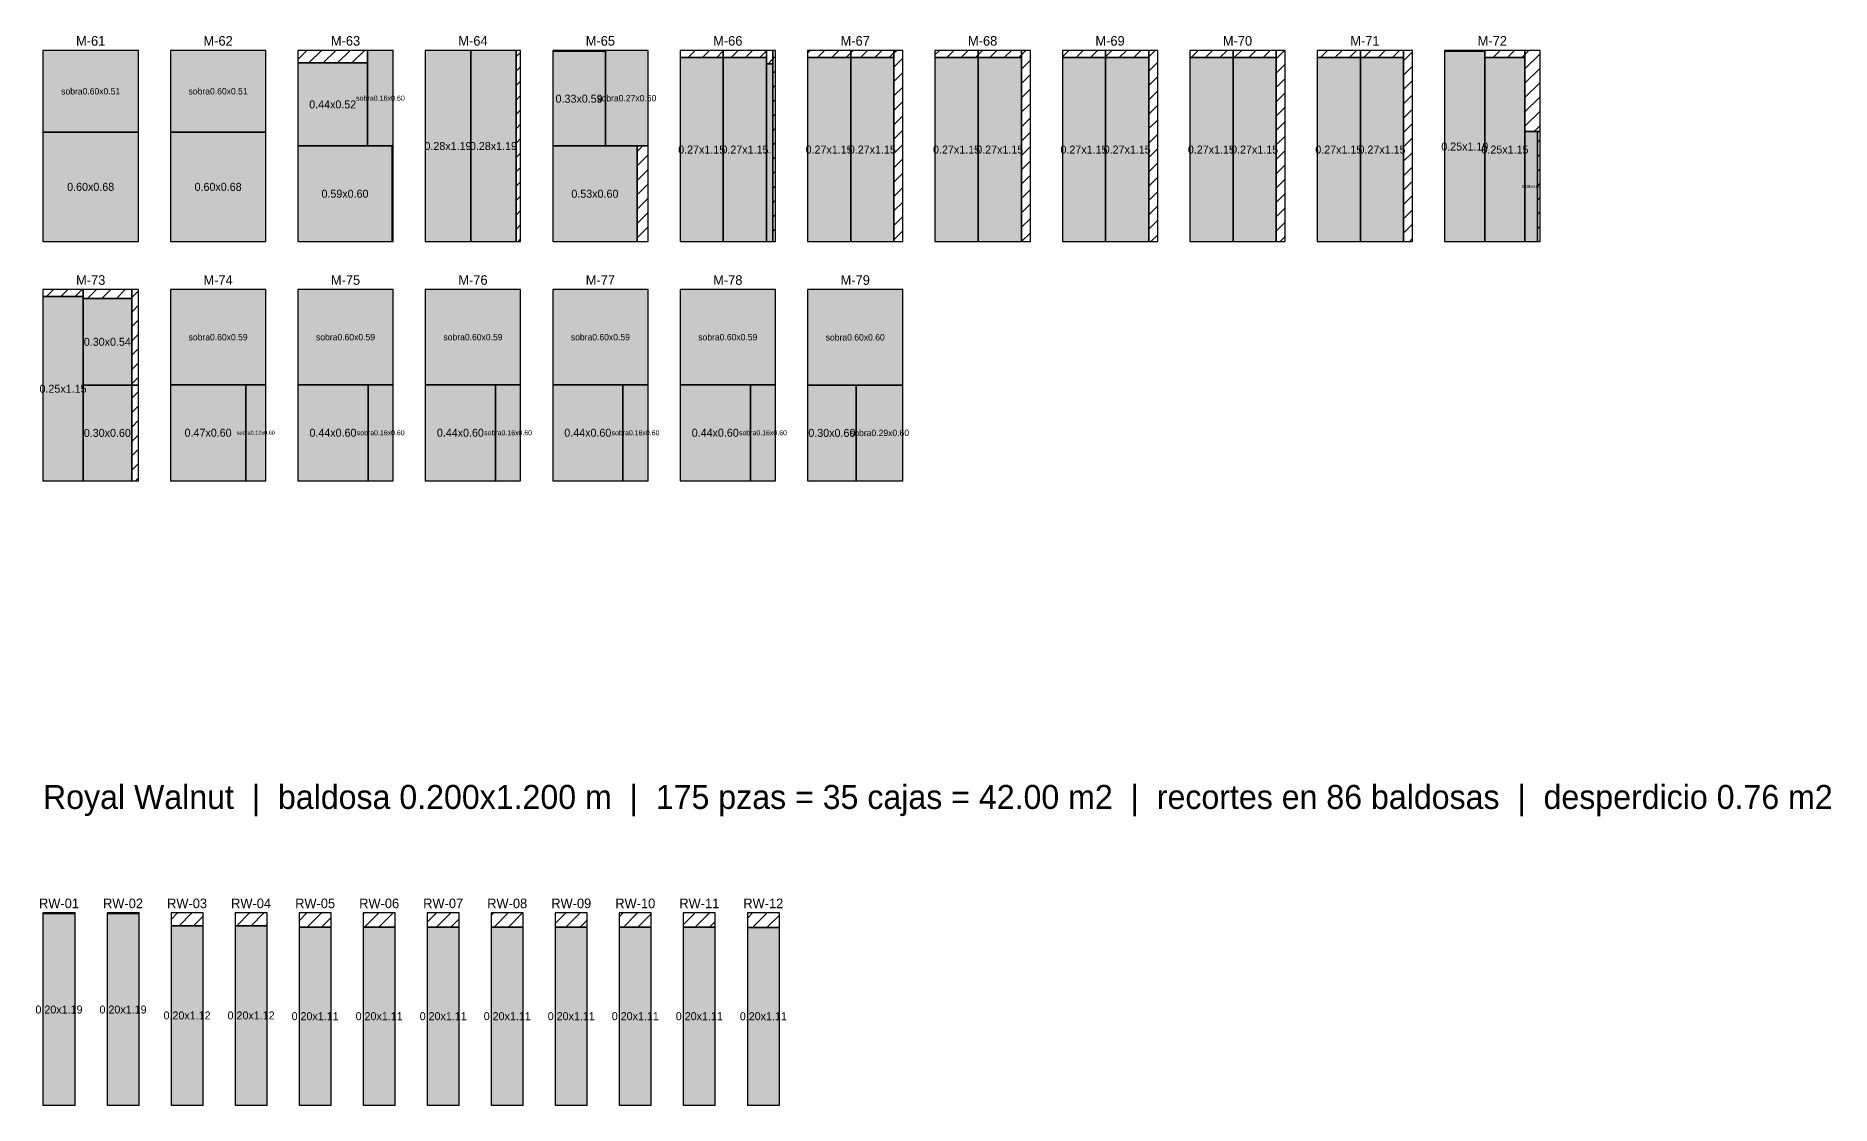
# Model space of a CAD drawing. Header units: metres. Extents: x -0.1 to 11.2, y -28.4 to 0.4.
# Drawn here: x -0.04 to 11.17, y -14.46 to -7.78 of the extents above; entities that cross this region are included whole.
import ezdxf
from ezdxf.enums import TextEntityAlignment as Align

# ---------------------------------------------------------------- set-up
doc = ezdxf.new("R2010")
doc.units = ezdxf.units.M
for name, color, linetype in [('BALDOSA', 7, 'Continuous'), ('DESPERDICIO', 1, 'Continuous'), ('PIEZA', 3, 'Continuous'), ('PIEZA_TXT', 7, 'Continuous'), ('SOBRANTE', 2, 'Continuous'), ('TITULO', 5, 'Continuous')]:
    doc.layers.add(name, color=color, linetype=linetype)

msp = doc.modelspace()

# ---------------------------------------------------------------- hatches: boundary and pattern name
at = {"layer": 'DESPERDICIO'}
h = msp.add_hatch(dxfattribs=at)
h.set_pattern_fill('ANSI31', scale=0.02)
h.paths.add_polyline_path([(1.592, -7.948), (2.028, -7.948), (2.028, -7.87), (1.592, -7.87)])
h = msp.add_hatch(dxfattribs=at)
h.set_pattern_fill('ANSI31', scale=0.02)
h.paths.add_polyline_path([(2.956, -9.064), (2.984, -9.064), (2.984, -7.87), (2.956, -7.87)])
h = msp.add_hatch(dxfattribs=at)
h.set_pattern_fill('ANSI31', scale=0.02)
h.paths.add_polyline_path([(3.98, -7.914), (4.25, -7.914), (4.25, -7.87), (3.98, -7.87)])
h = msp.add_hatch(dxfattribs=at)
h.set_pattern_fill('ANSI31', scale=0.02)
h.paths.add_polyline_path([(4.25, -7.914), (4.52, -7.914), (4.52, -7.87), (4.25, -7.87)])
h = msp.add_hatch(dxfattribs=at)
h.set_pattern_fill('ANSI31', scale=0.02)
h.paths.add_polyline_path([(4.52, -7.953), (4.5595, -7.953), (4.5595, -7.87), (4.52, -7.87)])
h = msp.add_hatch(dxfattribs=at)
h.set_pattern_fill('ANSI31', scale=0.02)
h.paths.add_polyline_path([(4.5595, -9.064), (4.576, -9.064), (4.576, -7.87), (4.5595, -7.87)])
h = msp.add_hatch(dxfattribs=at)
h.set_pattern_fill('ANSI31', scale=0.02)
h.paths.add_polyline_path([(4.776, -7.914), (5.046, -7.914), (5.046, -7.87), (4.776, -7.87)])
h = msp.add_hatch(dxfattribs=at)
h.set_pattern_fill('ANSI31', scale=0.02)
h.paths.add_polyline_path([(5.046, -7.914), (5.316, -7.914), (5.316, -7.87), (5.046, -7.87)])
h = msp.add_hatch(dxfattribs=at)
h.set_pattern_fill('ANSI31', scale=0.02)
h.paths.add_polyline_path([(5.316, -9.064), (5.372, -9.064), (5.372, -7.87), (5.316, -7.87)])
h = msp.add_hatch(dxfattribs=at)
h.set_pattern_fill('ANSI31', scale=0.02)
h.paths.add_polyline_path([(5.572, -7.914), (5.842, -7.914), (5.842, -7.87), (5.572, -7.87)])
h = msp.add_hatch(dxfattribs=at)
h.set_pattern_fill('ANSI31', scale=0.02)
h.paths.add_polyline_path([(5.842, -7.914), (6.112, -7.914), (6.112, -7.87), (5.842, -7.87)])
h = msp.add_hatch(dxfattribs=at)
h.set_pattern_fill('ANSI31', scale=0.02)
h.paths.add_polyline_path([(6.112, -9.064), (6.168, -9.064), (6.168, -7.87), (6.112, -7.87)])
h = msp.add_hatch(dxfattribs=at)
h.set_pattern_fill('ANSI31', scale=0.02)
h.paths.add_polyline_path([(6.368, -7.914), (6.638, -7.914), (6.638, -7.87), (6.368, -7.87)])
h = msp.add_hatch(dxfattribs=at)
h.set_pattern_fill('ANSI31', scale=0.02)
h.paths.add_polyline_path([(6.638, -7.914), (6.908, -7.914), (6.908, -7.87), (6.638, -7.87)])
h = msp.add_hatch(dxfattribs=at)
h.set_pattern_fill('ANSI31', scale=0.02)
h.paths.add_polyline_path([(6.908, -9.064), (6.964, -9.064), (6.964, -7.87), (6.908, -7.87)])
h = msp.add_hatch(dxfattribs=at)
h.set_pattern_fill('ANSI31', scale=0.02)
h.paths.add_polyline_path([(7.164, -7.914), (7.434, -7.914), (7.434, -7.87), (7.164, -7.87)])
h = msp.add_hatch(dxfattribs=at)
h.set_pattern_fill('ANSI31', scale=0.02)
h.paths.add_polyline_path([(7.434, -7.914), (7.704, -7.914), (7.704, -7.87), (7.434, -7.87)])
h = msp.add_hatch(dxfattribs=at)
h.set_pattern_fill('ANSI31', scale=0.02)
h.paths.add_polyline_path([(7.704, -9.064), (7.76, -9.064), (7.76, -7.87), (7.704, -7.87)])
h = msp.add_hatch(dxfattribs=at)
h.set_pattern_fill('ANSI31', scale=0.02)
h.paths.add_polyline_path([(7.96, -7.914), (8.23, -7.914), (8.23, -7.87), (7.96, -7.87)])
h = msp.add_hatch(dxfattribs=at)
h.set_pattern_fill('ANSI31', scale=0.02)
h.paths.add_polyline_path([(8.23, -7.914), (8.5, -7.914), (8.5, -7.87), (8.23, -7.87)])
h = msp.add_hatch(dxfattribs=at)
h.set_pattern_fill('ANSI31', scale=0.02)
h.paths.add_polyline_path([(8.5, -9.064), (8.556, -9.064), (8.556, -7.87), (8.5, -7.87)])
h = msp.add_hatch(dxfattribs=at)
h.set_pattern_fill('ANSI31', scale=0.02)
h.paths.add_polyline_path([(9.008, -7.914), (9.258, -7.914), (9.258, -7.87), (9.008, -7.87)])
h = msp.add_hatch(dxfattribs=at)
h.set_pattern_fill('ANSI31', scale=0.02)
h.paths.add_polyline_path([(9.258, -8.376), (9.352, -8.376), (9.352, -7.87), (9.258, -7.87)])
h = msp.add_hatch(dxfattribs=at)
h.set_pattern_fill('ANSI31', scale=0.02)
h.paths.add_polyline_path([(9.336, -9.064), (9.352, -9.064), (9.352, -8.376), (9.336, -8.376)])
h = msp.add_hatch(dxfattribs=at)
h.set_pattern_fill('ANSI31', scale=0.02)
h.paths.add_polyline_path([(3.7112, -9.064), (3.78, -9.064), (3.78, -8.466), (3.7112, -8.466)])
h = msp.add_hatch(dxfattribs=at)
h.set_pattern_fill('ANSI31', scale=0.02)
h.paths.add_polyline_path([(0, -9.408), (0.25, -9.408), (0.25, -9.364), (0, -9.364)])
h = msp.add_hatch(dxfattribs=at)
h.set_pattern_fill('ANSI31', scale=0.02)
h.paths.add_polyline_path([(0.25, -9.42), (0.554, -9.42), (0.554, -9.364), (0.25, -9.364)])
h = msp.add_hatch(dxfattribs=at)
h.set_pattern_fill('ANSI31', scale=0.02)
h.paths.add_polyline_path([(0.554, -9.96), (0.596, -9.96), (0.596, -9.364), (0.554, -9.364)])
h = msp.add_hatch(dxfattribs=at)
h.set_pattern_fill('ANSI31', scale=0.02)
h.paths.add_polyline_path([(0.554, -10.558), (0.596, -10.558), (0.596, -9.96), (0.554, -9.96)])
h = msp.add_hatch(dxfattribs=at)
h.set_pattern_fill('ANSI31', scale=0.02)
h.paths.add_polyline_path([(0.8, -13.338), (1, -13.338), (1, -13.258), (0.8, -13.258)])
h = msp.add_hatch(dxfattribs=at)
h.set_pattern_fill('ANSI31', scale=0.02)
h.paths.add_polyline_path([(1.2, -13.338), (1.4, -13.338), (1.4, -13.258), (1.2, -13.258)])
h = msp.add_hatch(dxfattribs=at)
h.set_pattern_fill('ANSI31', scale=0.02)
h.paths.add_polyline_path([(1.6, -13.347), (1.8, -13.347), (1.8, -13.258), (1.6, -13.258)])
h = msp.add_hatch(dxfattribs=at)
h.set_pattern_fill('ANSI31', scale=0.02)
h.paths.add_polyline_path([(2, -13.347), (2.2, -13.347), (2.2, -13.258), (2, -13.258)])
h = msp.add_hatch(dxfattribs=at)
h.set_pattern_fill('ANSI31', scale=0.02)
h.paths.add_polyline_path([(2.4, -13.347), (2.6, -13.347), (2.6, -13.258), (2.4, -13.258)])
h = msp.add_hatch(dxfattribs=at)
h.set_pattern_fill('ANSI31', scale=0.02)
h.paths.add_polyline_path([(2.8, -13.347), (3, -13.347), (3, -13.258), (2.8, -13.258)])
h = msp.add_hatch(dxfattribs=at)
h.set_pattern_fill('ANSI31', scale=0.02)
h.paths.add_polyline_path([(3.2, -13.347), (3.4, -13.347), (3.4, -13.258), (3.2, -13.258)])
h = msp.add_hatch(dxfattribs=at)
h.set_pattern_fill('ANSI31', scale=0.02)
h.paths.add_polyline_path([(3.6, -13.347), (3.8, -13.347), (3.8, -13.258), (3.6, -13.258)])
h = msp.add_hatch(dxfattribs=at)
h.set_pattern_fill('ANSI31', scale=0.02)
h.paths.add_polyline_path([(4, -13.347), (4.2, -13.347), (4.2, -13.258), (4, -13.258)])
h = msp.add_hatch(dxfattribs=at)
h.set_pattern_fill('ANSI31', scale=0.02)
h.paths.add_polyline_path([(4.4, -13.3479), (4.6, -13.3479), (4.6, -13.258), (4.4, -13.258)])
at = {"layer": 'PIEZA'}
h = msp.add_hatch(color=3, dxfattribs=at)
h.dxf.hatch_style = 1
h.paths.add_polyline_path([(1.592, -8.466), (2.028, -8.466), (2.028, -7.948), (1.592, -7.948)])
h = msp.add_hatch(color=3, dxfattribs=at)
h.dxf.hatch_style = 1
h.paths.add_polyline_path([(2.388, -9.064), (2.672, -9.064), (2.672, -7.87), (2.388, -7.87)])
h = msp.add_hatch(color=3, dxfattribs=at)
h.dxf.hatch_style = 1
h.paths.add_polyline_path([(2.672, -9.064), (2.956, -9.064), (2.956, -7.87), (2.672, -7.87)])
h = msp.add_hatch(color=3, dxfattribs=at)
h.dxf.hatch_style = 1
h.paths.add_polyline_path([(3.184, -8.466), (3.514, -8.466), (3.514, -7.877), (3.184, -7.877)])
h = msp.add_hatch(color=3, dxfattribs=at)
h.dxf.hatch_style = 1
h.paths.add_polyline_path([(3.98, -9.064), (4.25, -9.064), (4.25, -7.914), (3.98, -7.914)])
h = msp.add_hatch(color=3, dxfattribs=at)
h.dxf.hatch_style = 1
h.paths.add_polyline_path([(4.25, -9.064), (4.52, -9.064), (4.52, -7.914), (4.25, -7.914)])
h = msp.add_hatch(color=3, dxfattribs=at)
h.dxf.hatch_style = 1
h.paths.add_polyline_path([(4.52, -9.064), (4.5595, -9.064), (4.5595, -7.953), (4.52, -7.953)])
h = msp.add_hatch(color=3, dxfattribs=at)
h.dxf.hatch_style = 1
h.paths.add_polyline_path([(4.776, -9.064), (5.046, -9.064), (5.046, -7.914), (4.776, -7.914)])
h = msp.add_hatch(color=3, dxfattribs=at)
h.dxf.hatch_style = 1
h.paths.add_polyline_path([(5.046, -9.064), (5.316, -9.064), (5.316, -7.914), (5.046, -7.914)])
h = msp.add_hatch(color=3, dxfattribs=at)
h.dxf.hatch_style = 1
h.paths.add_polyline_path([(5.572, -9.064), (5.842, -9.064), (5.842, -7.914), (5.572, -7.914)])
h = msp.add_hatch(color=3, dxfattribs=at)
h.dxf.hatch_style = 1
h.paths.add_polyline_path([(5.842, -9.064), (6.112, -9.064), (6.112, -7.914), (5.842, -7.914)])
h = msp.add_hatch(color=3, dxfattribs=at)
h.dxf.hatch_style = 1
h.paths.add_polyline_path([(6.368, -9.064), (6.638, -9.064), (6.638, -7.914), (6.368, -7.914)])
h = msp.add_hatch(color=3, dxfattribs=at)
h.dxf.hatch_style = 1
h.paths.add_polyline_path([(6.638, -9.064), (6.908, -9.064), (6.908, -7.914), (6.638, -7.914)])
h = msp.add_hatch(color=3, dxfattribs=at)
h.dxf.hatch_style = 1
h.paths.add_polyline_path([(7.164, -9.064), (7.434, -9.064), (7.434, -7.914), (7.164, -7.914)])
h = msp.add_hatch(color=3, dxfattribs=at)
h.dxf.hatch_style = 1
h.paths.add_polyline_path([(7.434, -9.064), (7.704, -9.064), (7.704, -7.914), (7.434, -7.914)])
h = msp.add_hatch(color=3, dxfattribs=at)
h.dxf.hatch_style = 1
h.paths.add_polyline_path([(7.96, -9.064), (8.23, -9.064), (8.23, -7.914), (7.96, -7.914)])
h = msp.add_hatch(color=3, dxfattribs=at)
h.dxf.hatch_style = 1
h.paths.add_polyline_path([(8.23, -9.064), (8.5, -9.064), (8.5, -7.914), (8.23, -7.914)])
h = msp.add_hatch(color=3, dxfattribs=at)
h.dxf.hatch_style = 1
h.paths.add_polyline_path([(8.756, -9.064), (9.008, -9.064), (9.008, -7.876), (8.756, -7.876)])
h = msp.add_hatch(color=3, dxfattribs=at)
h.dxf.hatch_style = 1
h.paths.add_polyline_path([(9.008, -9.064), (9.258, -9.064), (9.258, -7.914), (9.008, -7.914)])
h = msp.add_hatch(color=3, dxfattribs=at)
h.dxf.hatch_style = 1
h.paths.add_polyline_path([(0, -9.064), (0.596, -9.064), (0.596, -8.38), (0, -8.38)])
h = msp.add_hatch(color=3, dxfattribs=at)
h.dxf.hatch_style = 1
h.paths.add_polyline_path([(0.796, -9.064), (1.392, -9.064), (1.392, -8.38), (0.796, -8.38)])
h = msp.add_hatch(color=3, dxfattribs=at)
h.dxf.hatch_style = 1
h.paths.add_polyline_path([(9.258, -9.064), (9.336, -9.064), (9.336, -8.376), (9.258, -8.376)])
h = msp.add_hatch(color=3, dxfattribs=at)
h.dxf.hatch_style = 1
h.paths.add_polyline_path([(1.592, -9.064), (2.181, -9.064), (2.181, -8.466), (1.592, -8.466)])
h = msp.add_hatch(color=3, dxfattribs=at)
h.dxf.hatch_style = 1
h.paths.add_polyline_path([(3.184, -9.064), (3.7112, -9.064), (3.7112, -8.466), (3.184, -8.466)])
h = msp.add_hatch(color=3, dxfattribs=at)
h.dxf.hatch_style = 1
h.paths.add_polyline_path([(0, -10.558), (0.25, -10.558), (0.25, -9.408), (0, -9.408)])
h = msp.add_hatch(color=3, dxfattribs=at)
h.dxf.hatch_style = 1
h.paths.add_polyline_path([(0.25, -9.96), (0.554, -9.96), (0.554, -9.42), (0.25, -9.42)])
h = msp.add_hatch(color=3, dxfattribs=at)
h.dxf.hatch_style = 1
h.paths.add_polyline_path([(0.25, -10.558), (0.554, -10.558), (0.554, -9.96), (0.25, -9.96)])
h = msp.add_hatch(color=3, dxfattribs=at)
h.dxf.hatch_style = 1
h.paths.add_polyline_path([(0.796, -10.558), (1.267, -10.558), (1.267, -9.958), (0.796, -9.958)])
h = msp.add_hatch(color=3, dxfattribs=at)
h.dxf.hatch_style = 1
h.paths.add_polyline_path([(1.592, -10.558), (2.031, -10.558), (2.031, -9.958), (1.592, -9.958)])
h = msp.add_hatch(color=3, dxfattribs=at)
h.dxf.hatch_style = 1
h.paths.add_polyline_path([(2.388, -10.558), (2.827, -10.558), (2.827, -9.958), (2.388, -9.958)])
h = msp.add_hatch(color=3, dxfattribs=at)
h.dxf.hatch_style = 1
h.paths.add_polyline_path([(3.184, -10.558), (3.623, -10.558), (3.623, -9.958), (3.184, -9.958)])
h = msp.add_hatch(color=3, dxfattribs=at)
h.dxf.hatch_style = 1
h.paths.add_polyline_path([(3.98, -10.558), (4.419, -10.558), (4.419, -9.958), (3.98, -9.958)])
h = msp.add_hatch(color=3, dxfattribs=at)
h.dxf.hatch_style = 1
h.paths.add_polyline_path([(4.776, -10.558), (5.08, -10.558), (5.08, -9.96), (4.776, -9.96)])
h = msp.add_hatch(color=3, dxfattribs=at)
h.dxf.hatch_style = 1
h.paths.add_polyline_path([(0, -14.458), (0.2, -14.458), (0.2, -13.264), (0, -13.264)])
h = msp.add_hatch(color=3, dxfattribs=at)
h.dxf.hatch_style = 1
h.paths.add_polyline_path([(0.4, -14.458), (0.6, -14.458), (0.6, -13.264), (0.4, -13.264)])
h = msp.add_hatch(color=3, dxfattribs=at)
h.dxf.hatch_style = 1
h.paths.add_polyline_path([(0.8, -14.458), (1, -14.458), (1, -13.338), (0.8, -13.338)])
h = msp.add_hatch(color=3, dxfattribs=at)
h.dxf.hatch_style = 1
h.paths.add_polyline_path([(1.2, -14.458), (1.4, -14.458), (1.4, -13.338), (1.2, -13.338)])
h = msp.add_hatch(color=3, dxfattribs=at)
h.dxf.hatch_style = 1
h.paths.add_polyline_path([(1.6, -14.458), (1.8, -14.458), (1.8, -13.347), (1.6, -13.347)])
h = msp.add_hatch(color=3, dxfattribs=at)
h.dxf.hatch_style = 1
h.paths.add_polyline_path([(2, -14.458), (2.2, -14.458), (2.2, -13.347), (2, -13.347)])
h = msp.add_hatch(color=3, dxfattribs=at)
h.dxf.hatch_style = 1
h.paths.add_polyline_path([(2.4, -14.458), (2.6, -14.458), (2.6, -13.347), (2.4, -13.347)])
h = msp.add_hatch(color=3, dxfattribs=at)
h.dxf.hatch_style = 1
h.paths.add_polyline_path([(2.8, -14.458), (3, -14.458), (3, -13.347), (2.8, -13.347)])
h = msp.add_hatch(color=3, dxfattribs=at)
h.dxf.hatch_style = 1
h.paths.add_polyline_path([(3.2, -14.458), (3.4, -14.458), (3.4, -13.347), (3.2, -13.347)])
h = msp.add_hatch(color=3, dxfattribs=at)
h.dxf.hatch_style = 1
h.paths.add_polyline_path([(3.6, -14.458), (3.8, -14.458), (3.8, -13.347), (3.6, -13.347)])
h = msp.add_hatch(color=3, dxfattribs=at)
h.dxf.hatch_style = 1
h.paths.add_polyline_path([(4, -14.458), (4.2, -14.458), (4.2, -13.347), (4, -13.347)])
h = msp.add_hatch(color=3, dxfattribs=at)
h.dxf.hatch_style = 1
h.paths.add_polyline_path([(4.4, -14.458), (4.6, -14.458), (4.6, -13.3479), (4.4, -13.3479)])
at = {"layer": 'SOBRANTE'}
h = msp.add_hatch(color=2, dxfattribs=at)
h.dxf.hatch_style = 1
h.paths.add_polyline_path([(0, -8.38), (0.596, -8.38), (0.596, -7.87), (0, -7.87)])
h = msp.add_hatch(color=2, dxfattribs=at)
h.dxf.hatch_style = 1
h.paths.add_polyline_path([(0.796, -8.38), (1.392, -8.38), (1.392, -7.87), (0.796, -7.87)])
h = msp.add_hatch(color=2, dxfattribs=at)
h.dxf.hatch_style = 1
h.paths.add_polyline_path([(2.028, -8.466), (2.188, -8.466), (2.188, -7.87), (2.028, -7.87)])
h = msp.add_hatch(color=2, dxfattribs=at)
h.dxf.hatch_style = 1
h.paths.add_polyline_path([(3.514, -8.466), (3.78, -8.466), (3.78, -7.87), (3.514, -7.87)])
h = msp.add_hatch(color=2, dxfattribs=at)
h.dxf.hatch_style = 1
h.paths.add_polyline_path([(0.796, -9.958), (1.392, -9.958), (1.392, -9.364), (0.796, -9.364)])
h = msp.add_hatch(color=2, dxfattribs=at)
h.dxf.hatch_style = 1
h.paths.add_polyline_path([(1.592, -9.958), (2.188, -9.958), (2.188, -9.364), (1.592, -9.364)])
h = msp.add_hatch(color=2, dxfattribs=at)
h.dxf.hatch_style = 1
h.paths.add_polyline_path([(2.388, -9.958), (2.984, -9.958), (2.984, -9.364), (2.388, -9.364)])
h = msp.add_hatch(color=2, dxfattribs=at)
h.dxf.hatch_style = 1
h.paths.add_polyline_path([(3.184, -9.958), (3.78, -9.958), (3.78, -9.364), (3.184, -9.364)])
h = msp.add_hatch(color=2, dxfattribs=at)
h.dxf.hatch_style = 1
h.paths.add_polyline_path([(3.98, -9.958), (4.576, -9.958), (4.576, -9.364), (3.98, -9.364)])
h = msp.add_hatch(color=2, dxfattribs=at)
h.dxf.hatch_style = 1
h.paths.add_polyline_path([(4.776, -9.96), (5.372, -9.96), (5.372, -9.364), (4.776, -9.364)])
h = msp.add_hatch(color=2, dxfattribs=at)
h.dxf.hatch_style = 1
h.paths.add_polyline_path([(1.267, -10.558), (1.392, -10.558), (1.392, -9.958), (1.267, -9.958)])
h = msp.add_hatch(color=2, dxfattribs=at)
h.dxf.hatch_style = 1
h.paths.add_polyline_path([(2.031, -10.558), (2.188, -10.558), (2.188, -9.958), (2.031, -9.958)])
h = msp.add_hatch(color=2, dxfattribs=at)
h.dxf.hatch_style = 1
h.paths.add_polyline_path([(2.827, -10.558), (2.984, -10.558), (2.984, -9.958), (2.827, -9.958)])
h = msp.add_hatch(color=2, dxfattribs=at)
h.dxf.hatch_style = 1
h.paths.add_polyline_path([(3.623, -10.558), (3.78, -10.558), (3.78, -9.958), (3.623, -9.958)])
h = msp.add_hatch(color=2, dxfattribs=at)
h.dxf.hatch_style = 1
h.paths.add_polyline_path([(4.419, -10.558), (4.576, -10.558), (4.576, -9.958), (4.419, -9.958)])
h = msp.add_hatch(color=2, dxfattribs=at)
h.dxf.hatch_style = 1
h.paths.add_polyline_path([(5.08, -10.558), (5.372, -10.558), (5.372, -9.96), (5.08, -9.96)])

# ---------------------------------------------------------------- linework, layer by layer
at = {"layer": 'BALDOSA'}
for points in [[(0, -9.064), (0.596, -9.064), (0.596, -7.87), (0, -7.87)], [(0.796, -9.064), (1.392, -9.064), (1.392, -7.87), (0.796, -7.87)], [(1.592, -9.064), (2.188, -9.064), (2.188, -7.87), (1.592, -7.87)], [(2.388, -9.064), (2.984, -9.064), (2.984, -7.87), (2.388, -7.87)], [(3.184, -9.064), (3.78, -9.064), (3.78, -7.87), (3.184, -7.87)], [(3.98, -9.064), (4.576, -9.064), (4.576, -7.87), (3.98, -7.87)], [(4.776, -9.064), (5.372, -9.064), (5.372, -7.87), (4.776, -7.87)], [(5.572, -9.064), (6.168, -9.064), (6.168, -7.87), (5.572, -7.87)], [(6.368, -9.064), (6.964, -9.064), (6.964, -7.87), (6.368, -7.87)], [(7.164, -9.064), (7.76, -9.064), (7.76, -7.87), (7.164, -7.87)], [(7.96, -9.064), (8.556, -9.064), (8.556, -7.87), (7.96, -7.87)], [(8.756, -9.064), (9.352, -9.064), (9.352, -7.87), (8.756, -7.87)], [(0, -10.558), (0.596, -10.558), (0.596, -9.364), (0, -9.364)], [(0.796, -10.558), (1.392, -10.558), (1.392, -9.364), (0.796, -9.364)], [(1.592, -10.558), (2.188, -10.558), (2.188, -9.364), (1.592, -9.364)], [(2.388, -10.558), (2.984, -10.558), (2.984, -9.364), (2.388, -9.364)], [(3.184, -10.558), (3.78, -10.558), (3.78, -9.364), (3.184, -9.364)], [(3.98, -10.558), (4.576, -10.558), (4.576, -9.364), (3.98, -9.364)], [(4.776, -10.558), (5.372, -10.558), (5.372, -9.364), (4.776, -9.364)], [(0, -14.458), (0.2, -14.458), (0.2, -13.258), (0, -13.258)], [(0.4, -14.458), (0.6, -14.458), (0.6, -13.258), (0.4, -13.258)], [(0.8, -14.458), (1, -14.458), (1, -13.258), (0.8, -13.258)], [(1.2, -14.458), (1.4, -14.458), (1.4, -13.258), (1.2, -13.258)], [(1.6, -14.458), (1.8, -14.458), (1.8, -13.258), (1.6, -13.258)], [(2, -14.458), (2.2, -14.458), (2.2, -13.258), (2, -13.258)], [(2.4, -14.458), (2.6, -14.458), (2.6, -13.258), (2.4, -13.258)], [(2.8, -14.458), (3, -14.458), (3, -13.258), (2.8, -13.258)], [(3.2, -14.458), (3.4, -14.458), (3.4, -13.258), (3.2, -13.258)], [(3.6, -14.458), (3.8, -14.458), (3.8, -13.258), (3.6, -13.258)], [(4, -14.458), (4.2, -14.458), (4.2, -13.258), (4, -13.258)], [(4.4, -14.458), (4.6, -14.458), (4.6, -13.258), (4.4, -13.258)]]:
    msp.add_lwpolyline(points, close=True, dxfattribs=at)
at = {"layer": 'DESPERDICIO'}
for points in [[(1.592, -7.948), (2.028, -7.948), (2.028, -7.87), (1.592, -7.87)], [(2.956, -9.064), (2.984, -9.064), (2.984, -7.87), (2.956, -7.87)], [(3.98, -7.914), (4.25, -7.914), (4.25, -7.87), (3.98, -7.87)], [(4.25, -7.914), (4.52, -7.914), (4.52, -7.87), (4.25, -7.87)], [(4.52, -7.953), (4.5595, -7.953), (4.5595, -7.87), (4.52, -7.87)], [(4.5595, -9.064), (4.576, -9.064), (4.576, -7.87), (4.5595, -7.87)], [(4.776, -7.914), (5.046, -7.914), (5.046, -7.87), (4.776, -7.87)], [(5.046, -7.914), (5.316, -7.914), (5.316, -7.87), (5.046, -7.87)], [(5.316, -9.064), (5.372, -9.064), (5.372, -7.87), (5.316, -7.87)], [(5.572, -7.914), (5.842, -7.914), (5.842, -7.87), (5.572, -7.87)], [(5.842, -7.914), (6.112, -7.914), (6.112, -7.87), (5.842, -7.87)], [(6.112, -9.064), (6.168, -9.064), (6.168, -7.87), (6.112, -7.87)], [(6.368, -7.914), (6.638, -7.914), (6.638, -7.87), (6.368, -7.87)], [(6.638, -7.914), (6.908, -7.914), (6.908, -7.87), (6.638, -7.87)], [(6.908, -9.064), (6.964, -9.064), (6.964, -7.87), (6.908, -7.87)], [(7.164, -7.914), (7.434, -7.914), (7.434, -7.87), (7.164, -7.87)], [(7.434, -7.914), (7.704, -7.914), (7.704, -7.87), (7.434, -7.87)], [(7.704, -9.064), (7.76, -9.064), (7.76, -7.87), (7.704, -7.87)], [(7.96, -7.914), (8.23, -7.914), (8.23, -7.87), (7.96, -7.87)], [(8.23, -7.914), (8.5, -7.914), (8.5, -7.87), (8.23, -7.87)], [(8.5, -9.064), (8.556, -9.064), (8.556, -7.87), (8.5, -7.87)], [(9.008, -7.914), (9.258, -7.914), (9.258, -7.87), (9.008, -7.87)], [(9.258, -8.376), (9.352, -8.376), (9.352, -7.87), (9.258, -7.87)], [(9.336, -9.064), (9.352, -9.064), (9.352, -8.376), (9.336, -8.376)], [(3.7112, -9.064), (3.78, -9.064), (3.78, -8.466), (3.7112, -8.466)], [(0, -9.408), (0.25, -9.408), (0.25, -9.364), (0, -9.364)], [(0.25, -9.42), (0.554, -9.42), (0.554, -9.364), (0.25, -9.364)], [(0.554, -9.96), (0.596, -9.96), (0.596, -9.364), (0.554, -9.364)], [(0.554, -10.558), (0.596, -10.558), (0.596, -9.96), (0.554, -9.96)], [(0.8, -13.338), (1, -13.338), (1, -13.258), (0.8, -13.258)], [(1.2, -13.338), (1.4, -13.338), (1.4, -13.258), (1.2, -13.258)], [(1.6, -13.347), (1.8, -13.347), (1.8, -13.258), (1.6, -13.258)], [(2, -13.347), (2.2, -13.347), (2.2, -13.258), (2, -13.258)], [(2.4, -13.347), (2.6, -13.347), (2.6, -13.258), (2.4, -13.258)], [(2.8, -13.347), (3, -13.347), (3, -13.258), (2.8, -13.258)], [(3.2, -13.347), (3.4, -13.347), (3.4, -13.258), (3.2, -13.258)], [(3.6, -13.347), (3.8, -13.347), (3.8, -13.258), (3.6, -13.258)], [(4, -13.347), (4.2, -13.347), (4.2, -13.258), (4, -13.258)], [(4.4, -13.3479), (4.6, -13.3479), (4.6, -13.258), (4.4, -13.258)]]:
    msp.add_lwpolyline(points, close=True, dxfattribs=at)
at = {"layer": 'PIEZA'}
for points in [[(1.592, -8.466), (2.028, -8.466), (2.028, -7.948), (1.592, -7.948)], [(2.388, -9.064), (2.672, -9.064), (2.672, -7.87), (2.388, -7.87)], [(2.672, -9.064), (2.956, -9.064), (2.956, -7.87), (2.672, -7.87)], [(3.184, -8.466), (3.514, -8.466), (3.514, -7.877), (3.184, -7.877)], [(3.98, -9.064), (4.25, -9.064), (4.25, -7.914), (3.98, -7.914)], [(4.25, -9.064), (4.52, -9.064), (4.52, -7.914), (4.25, -7.914)], [(4.52, -9.064), (4.5595, -9.064), (4.5595, -7.953), (4.52, -7.953)], [(4.776, -9.064), (5.046, -9.064), (5.046, -7.914), (4.776, -7.914)], [(5.046, -9.064), (5.316, -9.064), (5.316, -7.914), (5.046, -7.914)], [(5.572, -9.064), (5.842, -9.064), (5.842, -7.914), (5.572, -7.914)], [(5.842, -9.064), (6.112, -9.064), (6.112, -7.914), (5.842, -7.914)], [(6.368, -9.064), (6.638, -9.064), (6.638, -7.914), (6.368, -7.914)], [(6.638, -9.064), (6.908, -9.064), (6.908, -7.914), (6.638, -7.914)], [(7.164, -9.064), (7.434, -9.064), (7.434, -7.914), (7.164, -7.914)], [(7.434, -9.064), (7.704, -9.064), (7.704, -7.914), (7.434, -7.914)], [(7.96, -9.064), (8.23, -9.064), (8.23, -7.914), (7.96, -7.914)], [(8.23, -9.064), (8.5, -9.064), (8.5, -7.914), (8.23, -7.914)], [(8.756, -9.064), (9.008, -9.064), (9.008, -7.876), (8.756, -7.876)], [(9.008, -9.064), (9.258, -9.064), (9.258, -7.914), (9.008, -7.914)], [(0, -9.064), (0.596, -9.064), (0.596, -8.38), (0, -8.38)], [(0.796, -9.064), (1.392, -9.064), (1.392, -8.38), (0.796, -8.38)], [(9.258, -9.064), (9.336, -9.064), (9.336, -8.376), (9.258, -8.376)], [(1.592, -9.064), (2.181, -9.064), (2.181, -8.466), (1.592, -8.466)], [(3.184, -9.064), (3.7112, -9.064), (3.7112, -8.466), (3.184, -8.466)], [(0, -10.558), (0.25, -10.558), (0.25, -9.408), (0, -9.408)], [(0.25, -9.96), (0.554, -9.96), (0.554, -9.42), (0.25, -9.42)], [(0.25, -10.558), (0.554, -10.558), (0.554, -9.96), (0.25, -9.96)], [(0.796, -10.558), (1.267, -10.558), (1.267, -9.958), (0.796, -9.958)], [(1.592, -10.558), (2.031, -10.558), (2.031, -9.958), (1.592, -9.958)], [(2.388, -10.558), (2.827, -10.558), (2.827, -9.958), (2.388, -9.958)], [(3.184, -10.558), (3.623, -10.558), (3.623, -9.958), (3.184, -9.958)], [(3.98, -10.558), (4.419, -10.558), (4.419, -9.958), (3.98, -9.958)], [(4.776, -10.558), (5.08, -10.558), (5.08, -9.96), (4.776, -9.96)], [(0, -14.458), (0.2, -14.458), (0.2, -13.264), (0, -13.264)], [(0.4, -14.458), (0.6, -14.458), (0.6, -13.264), (0.4, -13.264)], [(0.8, -14.458), (1, -14.458), (1, -13.338), (0.8, -13.338)], [(1.2, -14.458), (1.4, -14.458), (1.4, -13.338), (1.2, -13.338)], [(1.6, -14.458), (1.8, -14.458), (1.8, -13.347), (1.6, -13.347)], [(2, -14.458), (2.2, -14.458), (2.2, -13.347), (2, -13.347)], [(2.4, -14.458), (2.6, -14.458), (2.6, -13.347), (2.4, -13.347)], [(2.8, -14.458), (3, -14.458), (3, -13.347), (2.8, -13.347)], [(3.2, -14.458), (3.4, -14.458), (3.4, -13.347), (3.2, -13.347)], [(3.6, -14.458), (3.8, -14.458), (3.8, -13.347), (3.6, -13.347)], [(4, -14.458), (4.2, -14.458), (4.2, -13.347), (4, -13.347)], [(4.4, -14.458), (4.6, -14.458), (4.6, -13.3479), (4.4, -13.3479)]]:
    msp.add_lwpolyline(points, close=True, dxfattribs=at)
at = {"layer": 'SOBRANTE'}
for points in [[(0, -8.38), (0.596, -8.38), (0.596, -7.87), (0, -7.87)], [(0.796, -8.38), (1.392, -8.38), (1.392, -7.87), (0.796, -7.87)], [(2.028, -8.466), (2.188, -8.466), (2.188, -7.87), (2.028, -7.87)], [(3.514, -8.466), (3.78, -8.466), (3.78, -7.87), (3.514, -7.87)], [(0.796, -9.958), (1.392, -9.958), (1.392, -9.364), (0.796, -9.364)], [(1.592, -9.958), (2.188, -9.958), (2.188, -9.364), (1.592, -9.364)], [(2.388, -9.958), (2.984, -9.958), (2.984, -9.364), (2.388, -9.364)], [(3.184, -9.958), (3.78, -9.958), (3.78, -9.364), (3.184, -9.364)], [(3.98, -9.958), (4.576, -9.958), (4.576, -9.364), (3.98, -9.364)], [(4.776, -9.96), (5.372, -9.96), (5.372, -9.364), (4.776, -9.364)], [(1.267, -10.558), (1.392, -10.558), (1.392, -9.958), (1.267, -9.958)], [(2.031, -10.558), (2.188, -10.558), (2.188, -9.958), (2.031, -9.958)], [(2.827, -10.558), (2.984, -10.558), (2.984, -9.958), (2.827, -9.958)], [(3.623, -10.558), (3.78, -10.558), (3.78, -9.958), (3.623, -9.958)], [(4.419, -10.558), (4.576, -10.558), (4.576, -9.958), (4.419, -9.958)], [(5.08, -10.558), (5.372, -10.558), (5.372, -9.96), (5.08, -9.96)]]:
    msp.add_lwpolyline(points, close=True, dxfattribs=at)

# ---------------------------------------------------------------- texts
at = {"layer": 'PIEZA_TXT'}
for s, height, p in [('sobra0.60x0.51', 0.04, (0.298, -8.125)), ('sobra0.60x0.51', 0.04, (1.094, -8.125)), ('0.44x0.52', 0.05, (1.81, -8.207)), ('sobra0.16x0.60', 0.032, (2.108, -8.168)), ('0.33x0.59', 0.05, (3.349, -8.1715)), ('sobra0.27x0.60', 0.04, (3.647, -8.168)), ('0.28x1.19', 0.05, (2.53, -8.467)), ('0.28x1.19', 0.05, (2.814, -8.467)), ('0.27x1.15', 0.05, (4.115, -8.489)), ('0.27x1.15', 0.05, (4.385, -8.489)), ('0.04x1.11', 0.00988, (4.5398, -8.5085)), ('0.27x1.15', 0.05, (4.911, -8.489)), ('0.27x1.15', 0.05, (5.181, -8.489)), ('0.27x1.15', 0.05, (5.707, -8.489)), ('0.27x1.15', 0.05, (5.977, -8.489)), ('0.27x1.15', 0.05, (6.503, -8.489)), ('0.27x1.15', 0.05, (6.773, -8.489)), ('0.27x1.15', 0.05, (7.299, -8.489)), ('0.27x1.15', 0.05, (7.569, -8.489)), ('0.27x1.15', 0.05, (8.095, -8.489)), ('0.27x1.15', 0.05, (8.365, -8.489)), ('0.25x1.19', 0.05, (8.882, -8.47)), ('0.25x1.15', 0.05, (9.133, -8.489)), ('0.60x0.68', 0.05, (0.298, -8.722)), ('0.60x0.68', 0.05, (1.094, -8.722)), ('0.59x0.60', 0.05, (1.8865, -8.765)), ('0.53x0.60', 0.05, (3.4476, -8.765)), ('0.08x0.69', 0.0195, (9.297, -8.72)), ('sobra0.60x0.59', 0.04, (1.094, -9.661)), ('sobra0.60x0.59', 0.04, (1.89, -9.661)), ('sobra0.60x0.59', 0.04, (2.686, -9.661)), ('sobra0.60x0.59', 0.04, (3.482, -9.661)), ('sobra0.60x0.59', 0.04, (4.278, -9.661)), ('sobra0.60x0.60', 0.04, (5.074, -9.662)), ('0.30x0.54', 0.05, (0.402, -9.69)), ('0.25x1.15', 0.05, (0.125, -9.983)), ('0.30x0.60', 0.05, (0.402, -10.259)), ('0.47x0.60', 0.05, (1.0315, -10.258)), ('sobra0.12x0.60', 0.025, (1.3295, -10.258)), ('0.44x0.60', 0.05, (1.8115, -10.258)), ('sobra0.16x0.60', 0.0314, (2.1095, -10.258)), ('0.44x0.60', 0.05, (2.6075, -10.258)), ('sobra0.16x0.60', 0.0314, (2.9055, -10.258)), ('0.44x0.60', 0.05, (3.4035, -10.258)), ('sobra0.16x0.60', 0.0314, (3.7015, -10.258)), ('0.44x0.60', 0.05, (4.1995, -10.258)), ('sobra0.16x0.60', 0.0314, (4.4975, -10.258)), ('0.30x0.60', 0.05, (4.928, -10.259)), ('sobra0.29x0.60', 0.04, (5.226, -10.259)), ('0.20x1.19', 0.05, (0.1, -13.861)), ('0.20x1.19', 0.05, (0.5, -13.861)), ('0.20x1.12', 0.05, (0.9, -13.898)), ('0.20x1.12', 0.05, (1.3, -13.898)), ('0.20x1.11', 0.05, (1.7, -13.9025)), ('0.20x1.11', 0.05, (2.1, -13.9025)), ('0.20x1.11', 0.05, (2.5, -13.9025)), ('0.20x1.11', 0.05, (2.9, -13.9025)), ('0.20x1.11', 0.05, (3.3, -13.9025)), ('0.20x1.11', 0.05, (3.7, -13.9025)), ('0.20x1.11', 0.05, (4.1, -13.9025)), ('0.20x1.11', 0.05, (4.5, -13.903))]:
    msp.add_text(s, height=height, dxfattribs=at).set_placement(p, align=Align.MIDDLE_CENTER)
at = {"layer": 'TITULO'}
for s, p in [('M-61', (0.298, -7.81)), ('M-62', (1.094, -7.81)), ('M-63', (1.89, -7.81)), ('M-64', (2.686, -7.81)), ('M-65', (3.482, -7.81)), ('M-66', (4.278, -7.81)), ('M-67', (5.074, -7.81)), ('M-68', (5.87, -7.81)), ('M-69', (6.666, -7.81)), ('M-70', (7.462, -7.81)), ('M-71', (8.258, -7.81)), ('M-72', (9.054, -7.81)), ('M-73', (0.298, -9.304)), ('M-74', (1.094, -9.304)), ('M-75', (1.89, -9.304)), ('M-76', (2.686, -9.304)), ('M-77', (3.482, -9.304)), ('M-78', (4.278, -9.304)), ('M-79', (5.074, -9.304)), ('RW-01', (0.1, -13.198)), ('RW-02', (0.5, -13.198)), ('RW-03', (0.9, -13.198)), ('RW-04', (1.3, -13.198)), ('RW-05', (1.7, -13.198)), ('RW-06', (2.1, -13.198)), ('RW-07', (2.5, -13.198)), ('RW-08', (2.9, -13.198)), ('RW-09', (3.3, -13.198)), ('RW-10', (3.7, -13.198)), ('RW-11', (4.1, -13.198)), ('RW-12', (4.5, -13.198))]:
    msp.add_text(s, height=0.06, dxfattribs=at).set_placement(p, align=Align.MIDDLE_CENTER)
msp.add_text('Royal Walnut  |  baldosa 0.200x1.200 m  |  175 pzas = 35 cajas = 42.00 m2  |  recortes en 86 baldosas  |  desperdicio 0.76 m2', height=0.15, dxfattribs=at).set_placement((0, -12.608))

doc.saveas('drawing.dxf')
